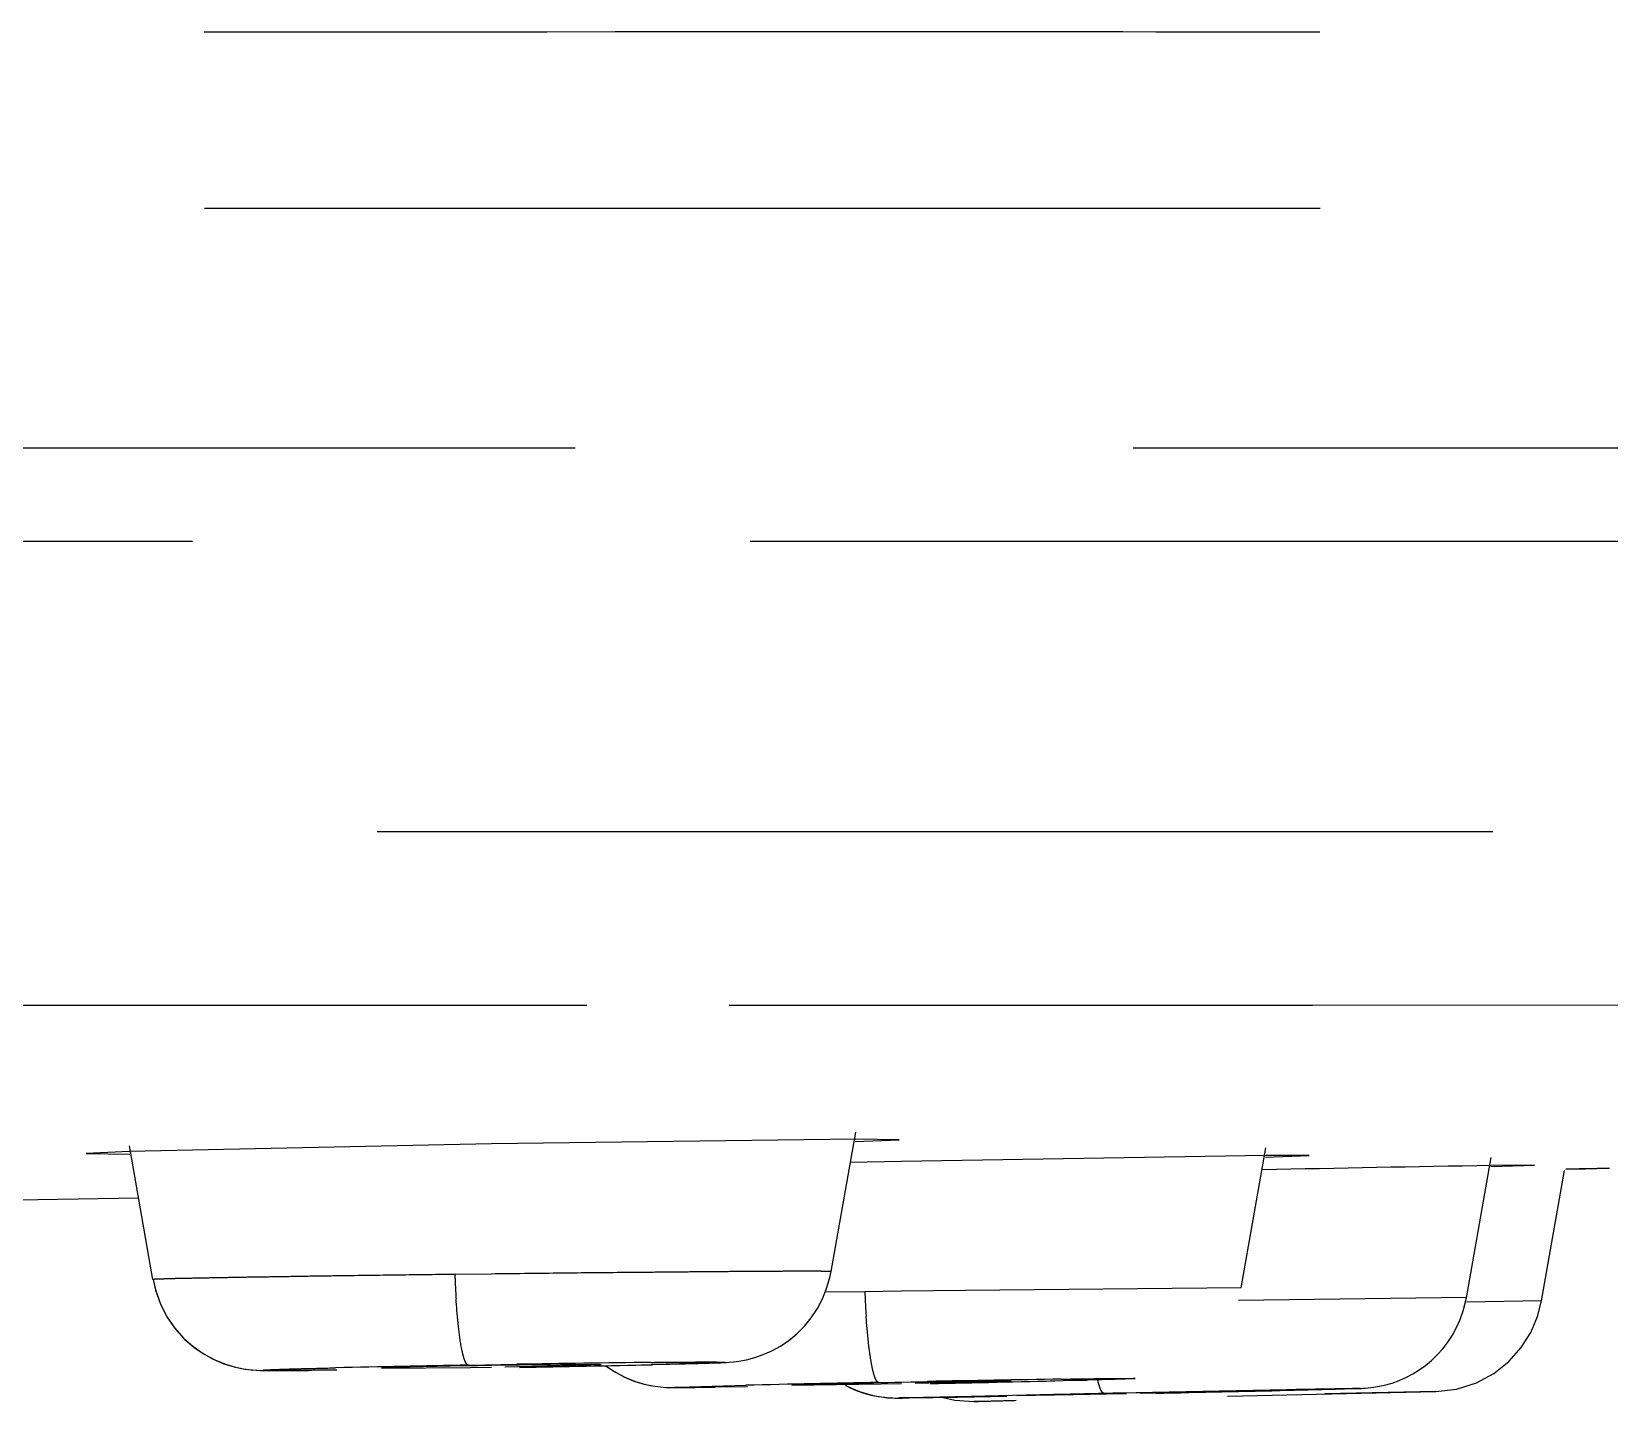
# Model space of a CAD drawing. Header units: millimetres. Extents: x 4625 to 5171, y -2661 to -1889.
# Drawn here: x 4992.475 to 4994.272, y -2175.761 to -2174.201 of the extents above; entities that cross this region are included whole.
import ezdxf

# ---------------------------------------------------------------- set-up
doc = ezdxf.new("R2010")
doc.units = ezdxf.units.MM
doc.header["$LTSCALE"] = 0.1
doc.linetypes.add('HIDDENX2', pattern=[19.05, 12.7, -6.35])
doc.layers.add('HIDDEN', color=8, linetype='HIDDENX2')

msp = doc.modelspace()

# ---------------------------------------------------------------- linework, layer by layer
at = {"layer": 'HIDDEN'}
for p, q in [((4977.4323, -2174.4017), (4995.1352, -2174.4017)), ((4994.9994, -2174.675), (4980.2258, -2174.675)), ((4953.2886, -2174.7808), (5001.5757, -2174.7808)), ((4996.0439, -2175.1115), (4989.3975, -2175.1126)), ((4991.8376, -2175.3095), (4993.2697, -2175.3093)), ((4993.2697, -2175.3093), (4993.2971, -2175.3093)), ((4993.2971, -2175.3093), (4993.3484, -2175.3093)), ((4993.3484, -2175.3093), (4993.4669, -2175.3093)), ((4993.4669, -2175.3093), (4993.5917, -2175.3093)), ((4993.5917, -2175.3093), (4993.6828, -2175.3093)), ((4993.6828, -2175.3093), (4993.7251, -2175.3093)), ((4993.7251, -2175.3093), (4993.8082, -2175.3092)), ((4993.8082, -2175.3092), (4993.848, -2175.3092)), ((4993.848, -2175.3092), (4993.9337, -2175.3092)), ((4993.9337, -2175.3092), (4994.4176, -2175.3091)), ((4992.9989, -2175.4674), (4992.5868, -2175.4761)), ((4992.6136, -2175.6217), (4992.5868, -2175.4697)), ((4993.4138, -2175.462), (4992.9989, -2175.4674)), ((4993.3857, -2175.6128), (4993.4137, -2175.4538)), ((4993.413, -2175.4647), (4993.463, -2175.4625)), ((4993.463, -2175.4625), (4993.4138, -2175.462)), ((4992.5868, -2175.4761), (4992.5376, -2175.4784)), ((4992.5376, -2175.4784), (4992.5871, -2175.479)), ((4993.4658, -2175.4875), (4993.4074, -2175.4886)), ((4993.8807, -2175.4805), (4993.4658, -2175.4875)), ((4993.8527, -2175.6313), (4993.8808, -2175.4718)), ((4993.8803, -2175.4824), (4993.93, -2175.4805)), ((4993.93, -2175.4805), (4993.8807, -2175.4805)), ((4994.109, -2175.6425), (4994.1372, -2175.4827)), ((4994.1367, -2175.4929), (4994.1864, -2175.4914)), ((4994.1864, -2175.4914), (4994.137, -2175.492)), ((4994.1945, -2175.6462), (4994.2207, -2175.4975)), ((4994.2372, -2175.4958), (4994.2222, -2175.4961)), ((4994.2223, -2175.4961), (4994.2371, -2175.4958)), ((4994.2371, -2175.4958), (4994.2442, -2175.4956)), ((4994.2441, -2175.4956), (4994.2372, -2175.4958)), ((4994.2713, -2175.495), (4994.2441, -2175.4956)), ((4994.2442, -2175.4956), (4994.2711, -2175.495)), ((4994.2711, -2175.495), (4994.2718, -2175.495)), ((4991.7487, -2175.5443), (4992.5972, -2175.5286)), ((4992.9989, -2175.6155), (4992.9573, -2175.616)), ((4993.8527, -2175.6312), (4993.5385, -2175.6342)), ((4993.4241, -2175.6357), (4993.3785, -2175.6363)), ((4993.4658, -2175.6351), (4993.4241, -2175.6357)), ((4993.5385, -2175.6342), (4993.4658, -2175.6351)), ((4994.109, -2175.6424), (4993.8495, -2175.6456)), ((4994.1945, -2175.6461), (4994.109, -2175.6474)), ((4994.1899, -2175.664), (4994.1944, -2175.6461)), ((4992.9519, -2175.7206), (4992.8761, -2175.7225)), ((4992.9835, -2175.72), (4992.9519, -2175.7206)), ((4992.9727, -2175.7192), (4993.0281, -2175.7183)), ((4992.9753, -2175.7218), (4992.9989, -2175.7214)), ((4992.9989, -2175.7197), (4992.9835, -2175.72)), ((4993.0311, -2175.7192), (4992.9989, -2175.7197)), ((4993.0142, -2175.7211), (4993.0459, -2175.7205)), ((4993.1239, -2175.7184), (4993.0311, -2175.7192)), ((4993.0459, -2175.7205), (4993.1121, -2175.719)), ((4993.1121, -2175.719), (4993.1216, -2175.7186)), ((4993.1216, -2175.7186), (4993.1239, -2175.7184)), ((4993.1571, -2175.7193), (4993.1808, -2175.7187)), ((4993.1808, -2175.7187), (4993.2017, -2175.7182)), ((4993.2017, -2175.7182), (4993.2195, -2175.7178)), ((4993.2195, -2175.7178), (4993.2344, -2175.7174)), ((4993.2344, -2175.7174), (4993.2465, -2175.717)), ((4993.2465, -2175.717), (4993.256, -2175.7166)), ((4992.7614, -2175.7254), (4992.7745, -2175.7253)), ((4992.7745, -2175.7253), (4992.7905, -2175.7252)), ((4992.8739, -2175.7227), (4992.9753, -2175.7218)), ((4992.8761, -2175.7225), (4992.8739, -2175.7227)), ((4993.4502, -2175.7394), (4993.4186, -2175.74)), ((4993.4398, -2175.739), (4993.4952, -2175.7379)), ((4993.4658, -2175.7391), (4993.4502, -2175.7394)), ((4993.4982, -2175.7385), (4993.4658, -2175.7391)), ((4993.4814, -2175.7399), (4993.513, -2175.7392)), ((4993.5908, -2175.7372), (4993.4982, -2175.7385)), ((4993.513, -2175.7392), (4993.5791, -2175.7377)), ((4993.5791, -2175.7377), (4993.5886, -2175.7373)), ((4993.5806, -2175.7385), (4993.6059, -2175.738)), ((4993.5886, -2175.7373), (4993.5908, -2175.7372)), ((4993.6059, -2175.738), (4993.6499, -2175.7369)), ((4993.6499, -2175.7369), (4993.6769, -2175.7363)), ((4993.2904, -2175.7439), (4993.2072, -2175.7448)), ((4993.2113, -2175.7449), (4993.2177, -2175.7449)), ((4993.2114, -2175.7444), (4993.2888, -2175.7422)), ((4993.2177, -2175.7449), (4993.2304, -2175.7448)), ((4993.2304, -2175.7448), (4993.2536, -2175.7445)), ((4993.3408, -2175.7421), (4993.4428, -2175.7406)), ((4993.343, -2175.7419), (4993.3408, -2175.7421)), ((4993.4186, -2175.74), (4993.343, -2175.7419)), ((4993.4428, -2175.7406), (4993.4658, -2175.7402)), ((4993.5469, -2175.7553), (4993.4627, -2175.7566)), ((4993.4665, -2175.7567), (4993.474, -2175.7566)), ((4993.474, -2175.7566), (4993.5301, -2175.7557)), ((4993.5095, -2175.7553), (4993.5452, -2175.7545)), ((4993.5134, -2175.756), (4993.5267, -2175.7592)), ((4993.5301, -2175.7557), (4993.5856, -2175.7546)), ((4993.5452, -2175.7545), (4993.6394, -2175.7524)), ((4993.597, -2175.7539), (4993.6612, -2175.7528)), ((4993.5992, -2175.7538), (4993.597, -2175.7539)), ((4993.6747, -2175.752), (4993.5992, -2175.7538)), ((4993.6394, -2175.7524), (4993.6962, -2175.7512)), ((4993.6612, -2175.7528), (4993.6994, -2175.752)), ((4993.7063, -2175.7513), (4993.6747, -2175.752)), ((4993.6962, -2175.7512), (4993.7516, -2175.75)), ((4993.6994, -2175.752), (4993.722, -2175.7515)), ((4993.722, -2175.751), (4993.7063, -2175.7513)), ((4993.7544, -2175.7503), (4993.722, -2175.751)), ((4993.7377, -2175.7512), (4993.7693, -2175.7505)), ((4993.7516, -2175.75), (4993.904, -2175.747)), ((4993.847, -2175.7486), (4993.7544, -2175.7503)), ((4993.8353, -2175.749), (4993.8448, -2175.7487)), ((4993.837, -2175.7544), (4994.0739, -2175.7494)), ((4993.8432, -2175.7493), (4993.8627, -2175.7489)), ((4993.8448, -2175.7487), (4993.847, -2175.7486)), ((4993.8627, -2175.7489), (4993.9132, -2175.7477)), ((4993.9132, -2175.7477), (4993.9601, -2175.7466)), ((4994.0739, -2175.7494), (4993.9478, -2175.7521)), ((4993.9601, -2175.7466), (4993.9804, -2175.746)), ((4993.9804, -2175.746), (4993.9865, -2175.7458)), ((4993.9865, -2175.7458), (4993.9895, -2175.7457)), ((4993.5267, -2175.7592), (4993.5481, -2175.7606)), ((4993.5537, -2175.7605), (4993.5483, -2175.7606)), ((4993.5483, -2175.7606), (4993.5533, -2175.7605)), ((4993.5533, -2175.7605), (4993.595, -2175.7596)), ((4993.5964, -2175.7596), (4993.5537, -2175.7605))]:
    msp.add_line(p, q, dxfattribs=at)
for points in [[(4993.256, -2175.7166), (4993.2598, -2175.7165), (4993.2633, -2175.7163), (4993.2665, -2175.7161), (4993.27, -2175.7159), (4993.2747, -2175.7155), (4993.2808, -2175.7147), (4993.2893, -2175.7131), (4993.2989, -2175.7106), (4993.3085, -2175.7073), (4993.3182, -2175.7029), (4993.3279, -2175.6975), (4993.3375, -2175.6911), (4993.3466, -2175.6835), (4993.3552, -2175.6749), (4993.363, -2175.6653), (4993.37, -2175.6549), (4993.3758, -2175.6438), (4993.3806, -2175.632), (4993.3843, -2175.6195), (4993.3857, -2175.6127)], [(4992.6137, -2175.6217), (4992.6167, -2175.6346), (4992.6225, -2175.6506), (4992.6302, -2175.6653), (4992.6394, -2175.6783), (4992.6495, -2175.6895), (4992.6604, -2175.699), (4992.672, -2175.7069), (4992.6839, -2175.7133), (4992.6961, -2175.7183), (4992.7077, -2175.7217), (4992.7182, -2175.7237), (4992.7268, -2175.7247), (4992.7321, -2175.7251), (4992.736, -2175.7252)], [(4992.6137, -2175.6217), (4992.6164, -2175.6338), (4992.6221, -2175.6497)], [(4993.9895, -2175.7457), (4993.9912, -2175.7456), (4993.9937, -2175.7455), (4993.9973, -2175.7452), (4994.0032, -2175.7445), (4994.0101, -2175.7433), (4994.0172, -2175.7417), (4994.0246, -2175.7396), (4994.0323, -2175.7368), (4994.0401, -2175.7333), (4994.0478, -2175.7293), (4994.0553, -2175.7247), (4994.0624, -2175.7195), (4994.0693, -2175.7138), (4994.0758, -2175.7075), (4994.082, -2175.7006), (4994.0877, -2175.6931), (4994.093, -2175.685), (4994.0978, -2175.6764), (4994.1019, -2175.6672), (4994.1053, -2175.6575), (4994.108, -2175.6472), (4994.1089, -2175.6424)], [(4992.6221, -2175.6497), (4992.6295, -2175.6643), (4992.6385, -2175.6773), (4992.6484, -2175.6885), (4992.6592, -2175.6981), (4992.6706, -2175.7061), (4992.6823, -2175.7126), (4992.6944, -2175.7177), (4992.7059, -2175.7212), (4992.7166, -2175.7235), (4992.7254, -2175.7246), (4992.731, -2175.725), (4992.7351, -2175.7252), (4992.7394, -2175.7253)], [(4994.074, -2175.7494), (4994.0978, -2175.7466), (4994.1203, -2175.7394), (4994.1403, -2175.7286), (4994.1574, -2175.7151), (4994.1714, -2175.6993), (4994.1822, -2175.6821), (4994.1899, -2175.664)], [(4993.1164, -2175.7202), (4993.1306, -2175.7199), (4993.1571, -2175.7193)], [(4993.1291, -2175.7199), (4993.1389, -2175.7266), (4993.1497, -2175.7324), (4993.1605, -2175.737), (4993.1713, -2175.7405), (4993.1814, -2175.7427)], [(4993.1291, -2175.7199), (4993.1297, -2175.7204), (4993.1402, -2175.7273), (4993.151, -2175.733), (4993.1618, -2175.7375), (4993.1728, -2175.7408)], [(4992.7394, -2175.7253), (4992.7427, -2175.7253), (4992.7465, -2175.7254), (4992.7509, -2175.7254), (4992.7614, -2175.7254)], [(4993.1728, -2175.7408), (4993.1828, -2175.743), (4993.1912, -2175.7441), (4993.1978, -2175.7446), (4993.2015, -2175.7448), (4993.204, -2175.7448), (4993.2063, -2175.7449), (4993.2113, -2175.7449)], [(4993.4016, -2175.7421), (4993.4095, -2175.746), (4993.4181, -2175.7494), (4993.4267, -2175.7521), (4993.4352, -2175.7542), (4993.443, -2175.7555), (4993.45, -2175.7563), (4993.4555, -2175.7566), (4993.4588, -2175.7567), (4993.4611, -2175.7567), (4993.4629, -2175.7567), (4993.4665, -2175.7567)], [(4993.406, -2175.7444), (4993.4144, -2175.7481), (4993.4228, -2175.751), (4993.4312, -2175.7533), (4993.4391, -2175.7549), (4993.4465, -2175.7559), (4993.4526, -2175.7565), (4993.4538, -2175.7565)]]:
    msp.add_lwpolyline(points, dxfattribs=at)
for centre, radius, start, end in [((4995.6858, -2263.6294), 88.1511, 91.006707, 91.176042), ((4993.9693, -2175.5786), 1.0127, 182.1172, 183.6923), ((4994.4304, -2175.5963), 1.0071, 182.2426, 183.8292), ((4993.4226, -2201.5791), 25.8638, 90.99678, 91.33158), ((4993.5628, -2208.1442), 32.4303, 90.6756, 90.94478), ((4992.5824, -2149.9306), 25.7951, 270.99636, 271.33302), ((4994.195, -2214.1642), 38.4327, 91.12587, 91.35112), ((4994.4146, -2224.0148), 48.2857, 90.91013, 91.09098), ((4992.7455, -2137.4174), 38.3302, 271.12559, 271.35209), ((4992.1612, -2099.6194), 76.1485, 271.199268, 271.313268), ((4993.2748, -2152.8652), 22.8907, 271.23782, 271.40308)]:
    msp.add_arc(centre, radius, start, end, dxfattribs=at)
for points, knots in [([(4977.432, -2174.2029), (4978.3577, -2174.2025), (4980.2054, -2174.2022), (4982.969, -2174.2031), (4985.7112, -2174.2025), (4987.976, -2174.2028), (4989.7624, -2174.2025), (4991.072, -2174.202), (4992.3504, -2174.2011), (4993.3918, -2174.2005), (4994.2007, -2174.201), (4994.9666, -2174.202), (4995.8716, -2174.2034), (4996.8858, -2174.2032), (4997.5294, -2174.2027), (4997.8336, -2174.2025)], [0, 0, 0, 0, 0.136111, 0.271708, 0.406381, 0.539336, 0.604747, 0.669067, 0.731911, 0.792739, 0.82219, 0.850865, 0.905361, 0.95527, 1, 1, 1, 1]), ([(4993.3857, -2175.6127), (4993.3857, -2175.6127), (4993.3855, -2175.6127), (4993.3851, -2175.6126), (4993.3845, -2175.6126), (4993.3837, -2175.6126), (4993.3826, -2175.6125), (4993.3807, -2175.6125), (4993.3778, -2175.6125), (4993.3736, -2175.6124), (4993.3686, -2175.6124), (4993.3626, -2175.6124), (4993.3557, -2175.6124), (4993.348, -2175.6124), (4993.3361, -2175.6124), (4993.3192, -2175.6125), (4993.2966, -2175.6126), (4993.2712, -2175.6128), (4993.2432, -2175.613), (4993.2128, -2175.6133), (4993.1804, -2175.6136), (4993.1339, -2175.614), (4993.0732, -2175.6146), (4993.0239, -2175.6152), (4992.9989, -2175.6155)], [0, 0, 0, 0, 0.000355, 0.001304, 0.002856, 0.005011, 0.007767, 0.01112, 0.019603, 0.030433, 0.04358, 0.059018, 0.076717, 0.096649, 0.118775, 0.169337, 0.227836, 0.293706, 0.366365, 0.44512, 0.529216, 0.617895, 0.805607, 1, 1, 1, 1]), ([(4992.9573, -2175.616), (4992.9342, -2175.6162), (4992.8894, -2175.6168), (4992.8343, -2175.6175), (4992.7928, -2175.6181), (4992.7641, -2175.6186), (4992.7373, -2175.619), (4992.7128, -2175.6194), (4992.6907, -2175.6198), (4992.6711, -2175.6201), (4992.6544, -2175.6205), (4992.6421, -2175.6207), (4992.6338, -2175.6209), (4992.6287, -2175.6211), (4992.6243, -2175.6212), (4992.6206, -2175.6213), (4992.6181, -2175.6214), (4992.6165, -2175.6215), (4992.6155, -2175.6215), (4992.6148, -2175.6216), (4992.6143, -2175.6216), (4992.614, -2175.6217), (4992.6138, -2175.6217), (4992.6137, -2175.6217)], [0, 0, 0, 0, 0.201697, 0.391585, 0.480379, 0.564203, 0.642332, 0.714045, 0.778622, 0.835528, 0.884463, 0.925143, 0.942298, 0.957283, 0.970065, 0.980616, 0.98891, 0.992202, 0.99492, 0.99706, 0.998621, 0.999599, 1, 1, 1, 1]), ([(4992.9727, -2175.7193), (4992.9719, -2175.7192), (4992.9708, -2175.7182), (4992.9697, -2175.7164), (4992.9682, -2175.7131), (4992.9665, -2175.7073), (4992.9637, -2175.6941), (4992.9609, -2175.6726), (4992.9594, -2175.6541), (4992.9587, -2175.6438)], [0, 0, 0, 0, 0.028979, 0.052157, 0.08255, 0.16716, 0.283726, 0.602654, 1, 1, 1, 1]), ([(4993.4398, -2175.739), (4993.4391, -2175.739), (4993.4379, -2175.7379), (4993.4368, -2175.7362), (4993.4353, -2175.7329), (4993.4336, -2175.7271), (4993.4317, -2175.7183), (4993.4299, -2175.7071), (4993.4275, -2175.6886), (4993.4263, -2175.6739), (4993.4256, -2175.6635)], [0, 0, 0, 0, 0.028878, 0.051943, 0.082222, 0.16665, 0.283129, 0.429518, 0.602246, 1, 1, 1, 1]), ([(4993.1804, -2175.7161), (4993.1923, -2175.716), (4993.2089, -2175.7158), (4993.2295, -2175.7157), (4993.2416, -2175.7156), (4993.2501, -2175.7156), (4993.2556, -2175.7157), (4993.2588, -2175.7157), (4993.2612, -2175.7157), (4993.2629, -2175.7158), (4993.2638, -2175.7158), (4993.2643, -2175.7159), (4993.2645, -2175.7159), (4993.2648, -2175.7159), (4993.2646, -2175.7161), (4993.2644, -2175.7161), (4993.264, -2175.7161), (4993.2631, -2175.7162), (4993.2616, -2175.7163), (4993.2593, -2175.7164), (4993.2563, -2175.7166), (4993.2509, -2175.7168), (4993.2427, -2175.7171), (4993.2309, -2175.7174), (4993.2106, -2175.718), (4993.1942, -2175.7184), (4993.1825, -2175.7187)], [0, 0, 0, 0, 0.212764, 0.299525, 0.372049, 0.429594, 0.452517, 0.471417, 0.486215, 0.496896, 0.500696, 0.50347, 0.505223, 0.505978, 0.506403, 0.507781, 0.510176, 0.513592, 0.523497, 0.537499, 0.555583, 0.577677, 0.633557, 0.704465, 0.789726, 1, 1, 1, 1]), ([(4992.8229, -2175.7249), (4992.8111, -2175.725), (4992.7945, -2175.7252), (4992.7739, -2175.7253), (4992.7619, -2175.7254), (4992.7534, -2175.7254), (4992.7479, -2175.7253), (4992.7448, -2175.7253), (4992.7424, -2175.7253), (4992.7405, -2175.7252), (4992.7397, -2175.7252), (4992.7387, -2175.725), (4992.7396, -2175.7248), (4992.7403, -2175.7248), (4992.7421, -2175.7247), (4992.7444, -2175.7246), (4992.7475, -2175.7244), (4992.7528, -2175.7242), (4992.7612, -2175.7239), (4992.773, -2175.7235), (4992.7934, -2175.723), (4992.8099, -2175.7226), (4992.8216, -2175.7223)], [0, 0, 0, 0, 0.212351, 0.298866, 0.371123, 0.428387, 0.451167, 0.469924, 0.484578, 0.495116, 0.501546, 0.503904, 0.505802, 0.511752, 0.521797, 0.535938, 0.554159, 0.576389, 0.632538, 0.703711, 0.789234, 1, 1, 1, 1]), ([(4993.6476, -2175.7352), (4993.6594, -2175.735), (4993.6761, -2175.7348), (4993.6968, -2175.7345), (4993.7088, -2175.7344), (4993.7183, -2175.7343), (4993.7248, -2175.7343), (4993.7284, -2175.7343), (4993.7304, -2175.7343), (4993.7312, -2175.7344), (4993.7322, -2175.7344), (4993.7314, -2175.7346), (4993.7306, -2175.7346), (4993.7289, -2175.7347), (4993.7254, -2175.7348), (4993.7193, -2175.7351), (4993.71, -2175.7354), (4993.6983, -2175.7357), (4993.678, -2175.7362), (4993.6616, -2175.7366), (4993.6499, -2175.7369)], [0, 0, 0, 0, 0.212979, 0.299853, 0.372492, 0.43015, 0.472084, 0.486935, 0.497667, 0.504285, 0.506805, 0.508466, 0.514207, 0.52405, 0.537995, 0.578066, 0.633848, 0.704668, 0.789851, 1, 1, 1, 1]), ([(4993.6962, -2175.7512), (4993.6956, -2175.7512), (4993.6946, -2175.7505), (4993.6936, -2175.7492), (4993.6923, -2175.7467), (4993.6908, -2175.7424), (4993.6898, -2175.7386), (4993.6893, -2175.7363)], [0, 0, 0, 0, 0.110409, 0.193269, 0.299964, 0.593527, 1, 1, 1, 1]), ([(4993.904, -2175.747), (4993.9158, -2175.7468), (4993.9364, -2175.7464), (4993.9606, -2175.746), (4993.9746, -2175.7458), (4993.9822, -2175.7457), (4993.9853, -2175.7456), (4993.9892, -2175.7457), (4993.9858, -2175.7459), (4993.9828, -2175.7459), (4993.9756, -2175.7462), (4993.962, -2175.7465), (4993.9383, -2175.7471), (4993.9181, -2175.7476), (4993.9064, -2175.7478)], [0, 0, 0, 0, 0.213101, 0.372742, 0.430466, 0.472464, 0.498107, 0.507281, 0.514575, 0.538293, 0.5783, 0.634025, 0.789928, 1, 1, 1, 1])]:
    msp.add_open_spline(points, degree=3, knots=knots, dxfattribs=at)

doc.saveas('drawing.dxf')
